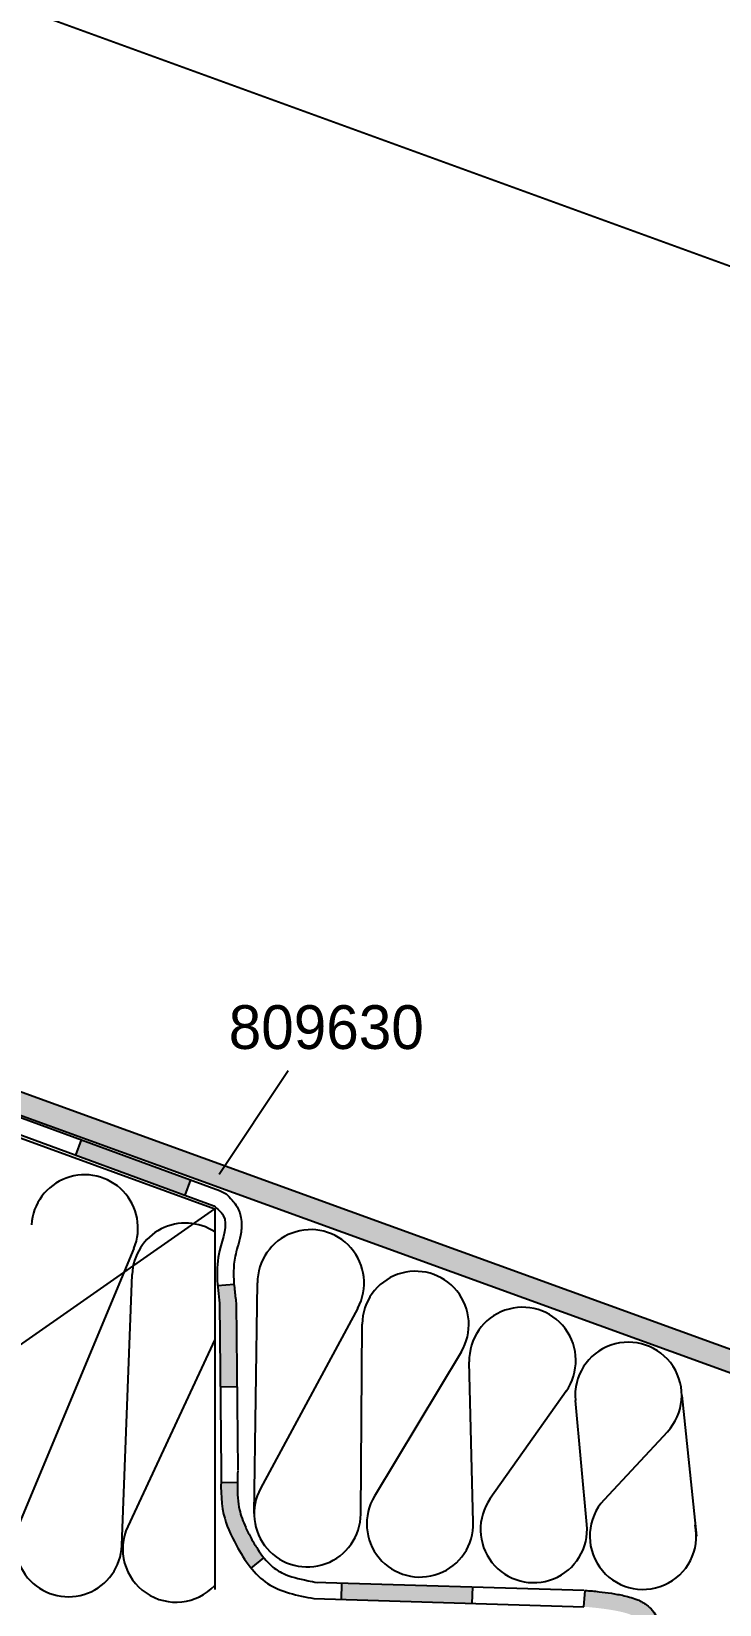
# Model space of a CAD drawing. Header units: millimetres. Extents: x -153 to 2280, y 0 to 724.
# Drawn here: x 1934.3 to 1965.8, y 485.1 to 557 of the extents above; entities that cross this region are included whole.
import ezdxf

# ---------------------------------------------------------------- set-up
doc = ezdxf.new("R2010")
doc.units = ezdxf.units.MM
doc.header["$LTSCALE"] = 0.025
doc.header["$MEASUREMENT"] = 0
for name, color, linetype in [('FILL', 253, 'Continuous'), ('FINE', 7, 'Continuous'), ('GOMMA', 80, 'Continuous'), ('QUOTE', 254, 'Continuous'), ('TESTO', 2, 'Continuous'), ('TRATTEGGI', 140, 'Continuous')]:
    doc.layers.add(name, color=color, linetype=linetype)
doc.styles.add('Aluk Text', font='GOTHIC.TTF')

msp = doc.modelspace()

# ---------------------------------------------------------------- hatches: boundary and pattern name
at = {"layer": 'FILL'}
for points in [[(1973.192941607166, 493.3506850609098), (1973.192941607168, 474.04843157525, -0.7833818501781149), (1970.836219673228, 473.4673407381709), (1968.41680798406, 478.0752536715288), (1969.302185531212, 478.5401263411918), (1971.72159722038, 473.9322134078354, 0.7833818501780986), (1972.192941607168, 474.0484315752512), (1972.192941607166, 493.3506850609101, 0.3155612477178906), (1972.028222291631, 493.5856897520486), (1916.667966425448, 513.6753333291591), (1917.009986568774, 514.6150259499449), (1972.369345029491, 494.5257085166033, -0.3155612477178978)], [(1936.624132675913, 506.3212184514339), (1936.36583400402, 505.6171007083693), (1941.368666948818, 503.7818606251986), (1941.626965620711, 504.4859783682632)]]:
    msp.add_hatch(color=256, dxfattribs=at).paths.add_polyline_path(points)
h = msp.add_hatch(color=256, dxfattribs=at)
edge = h.paths.add_edge_path()
edge.add_line((1943.696602740141, 498.8509342275221), (1943.690842537907, 498.9363590150261))
edge.add_spline(control_points=[(1943.690842537906, 498.9363590150266), (1943.664555385055, 499.1465138119057), (1943.639218858059, 499.349820005233), (1943.61459494627, 499.602988802706), (1943.609687658466, 499.657945263835), (1943.605349160269, 499.7125014521486)], knot_values=[3.779131603429195, 3.779131603429195, 3.779131603429195, 3.779131603429195, 4.426756927136644, 4.426756927136644, 4.608185821161459, 4.608185821161459, 4.608185821161459, 4.608185821161459], degree=3, periodic=0)
edge.add_line((1943.605349160264, 499.7125014522101), (1942.854965471755, 499.6528283265785))
edge.add_spline(control_points=[(1942.854965471755, 499.6528283265807), (1942.877206795188, 499.3809528560353), (1942.911924343759, 499.1121118727431), (1942.94664189233, 498.8432708894508)], knot_values=[3.806897628324887, 3.806897628324887, 3.806897628324887, 3.806897628324887, 4.638752749776659, 4.638752749776659, 4.638752749776659, 4.638752749776659], degree=3, periodic=0)
edge.add_line((1942.94664189233, 498.8432708894509), (1942.985658101583, 495.025009304497))
edge.add_line((1942.985658101583, 495.0250093044969), (1943.735618949394, 495.0326726425682))
edge.add_line((1943.735618949394, 495.0326726425682), (1943.696602740141, 498.8509342275221))
h = msp.add_hatch(color=256, dxfattribs=at)
edge = h.paths.add_edge_path()
edge.add_spline(control_points=[(1943.010431293298, 490.6581421390724), (1943.00346129281, 490.1597876807093), (1943.039561312588, 489.1512643803706), (1943.62890587672, 487.8610361865502), (1944.131935403372, 487.0429993530096), (1944.388101477815, 486.7256939419593)], knot_values=[0.5396955432862206, 0.5396955432862206, 0.5396955432862206, 0.5396955432862206, 2.014491791233799, 3.558020673776852, 4.766462277834041, 4.766462277834041, 4.766462277834041, 4.766462277834041], degree=3, periodic=0)
edge.add_line((1944.388101477815, 486.7256939419592), (1944.971831115239, 487.1971335222271))
edge.add_spline(control_points=[(1944.971831115239, 487.1971335222271), (1944.871518024474, 487.3213397334818), (1944.774096366899, 487.4573124399774), (1944.580480649017, 487.7557953224872), (1944.484606871294, 487.919013438911), (1944.299927809418, 488.2549925458103), (1944.213889530358, 488.4219058112939), (1944.010559106507, 488.8623431808768), (1943.913581518747, 489.1282513216714), (1943.779491012804, 489.7315112824871), (1943.757127925106, 490.1148824817857), (1943.759437731035, 490.5707974509158), (1943.759821422135, 490.6090640060399), (1943.760363378091, 490.6475936274226)], knot_values=[0.5397552088516822, 0.5397552088516822, 0.5397552088516822, 0.5397552088516822, 1.104266698540528, 1.104266698540528, 1.703999503796765, 1.703999503796765, 2.303732309053003, 2.303732309053003, 3.327199476633345, 3.327199476633345, 4.646607464481677, 4.646607464481677, 4.76655624955416, 4.76655624955416, 4.76655624955416, 4.76655624955416], degree=3, periodic=0)
edge.add_line((1943.760363378091, 490.6475936274226), (1943.010431293298, 490.6581421390724))
h.paths.add_polyline_path([(1954.502980772667, 485.1129835263262), (1954.525493821661, 485.8626455585947), (1948.54318726668, 486.0422997957983), (1948.520674217686, 485.2926377635297)])
h = msp.add_hatch(color=256, dxfattribs=at)
edge = h.paths.add_edge_path()
edge.add_spline(control_points=[(1963.019535250608, 482.9051429473797), (1963.033441544274, 483.010649093603), (1963.048215541808, 483.1220894945847), (1963.078340149146, 483.4051506433754), (1963.091892042679, 483.5816372640229), (1963.079388318971, 483.9606213511208), (1963.054327067492, 484.1661345598924), (1962.931906113912, 484.4931933762439), (1962.874675009244, 484.6064506824125), (1962.722263195653, 484.8205115740136), (1962.632717886876, 484.9126623636368), (1962.40137618978, 485.1044688762785), (1962.255796993251, 485.1861985328716), (1961.88291549646, 485.3549646271428), (1961.657737954958, 485.4153753773043), (1961.237809885817, 485.5094336075716), (1961.047868693692, 485.5422370888316), (1960.666794018098, 485.6013657823287), (1960.479564348658, 485.6251146010936), (1960.081137063678, 485.6693550395187), (1959.872670255114, 485.6882834716124), (1959.6693705686, 485.7067863963277)], knot_values=[0, 0, 0, 0, 0.2769139179188045, 0.2769139179188045, 0.6737096980949548, 0.6737096980949548, 1.070505478271105, 1.070505478271105, 1.274631183608729, 1.274631183608729, 1.478756888946352, 1.478756888946352, 1.792398256381105, 1.792398256381105, 2.30131563320532, 2.30131563320532, 2.810233010029536, 2.810233010029536, 3.342622222617453, 3.342622222617453, 3.981218222444122, 3.981218222444122, 3.981218222444122, 3.981218222444122], degree=3, periodic=0)
edge.add_line((1959.6693705686, 485.7067863963277), (1959.601391746843, 484.9598734965913))
edge.add_spline(control_points=[(1959.601391746843, 484.9598734965913), (1960.074840887862, 484.9167834458243), (1960.931782202938, 484.8387906023025), (1962.465967919473, 484.444679087768), (1962.340720108126, 483.4944320833685), (1962.27596633865, 483.0031494429304)], knot_values=[0, 0, 0, 0, 1.487177539525913, 2.691786225930397, 3.981218222444122, 3.981218222444122, 3.981218222444122, 3.981218222444122], degree=3, periodic=0)
edge.add_line((1962.27596633865, 483.0031494429304), (1962.27596633865, 481.4879877387696))
edge.add_line((1962.27596633865, 481.4879877387695), (1963.020765958027, 481.4886348444341))
edge.add_line((1963.020765958027, 481.4886348444341), (1963.019535250608, 482.9051429473797))

# ---------------------------------------------------------------- linework, layer by layer
at = {"layer": 'FINE'}
for p, q in [((1921.675020192374, 562.5335309675522), (1978.056577439528, 542.0123223680122)), ((1925.695471051527, 509.3640722221946), (1942.72596633865, 503.1654788628709)), ((1936.36583400402, 505.6171007083693), (1936.624132675913, 506.3212184514338)), ((1941.368666948818, 503.7818606251986), (1941.626965620711, 504.4859783682632)), ((1926.97596633865, 492.137210136068), (1942.72596633865, 503.1654788628709)), ((1942.72596633865, 503.1654788628709), (1942.72596633865, 485.7531494429302)), ((1942.854965471755, 499.6528283265785), (1943.605349160264, 499.7125014522102)), ((1942.985658101583, 495.0250093044969), (1943.735618949394, 495.0326726425682)), ((1943.010431293298, 490.6581421390724), (1943.760363378091, 490.6475936274226)), ((1944.388101477815, 486.7256939419592), (1944.971831115239, 487.1971335222271)), ((1948.520674217686, 485.2926377635297), (1948.54318726668, 486.0422997957983)), ((1954.502980772667, 485.1129835263262), (1954.525493821661, 485.8626455585947)), ((1959.601391746843, 484.9598734965913), (1959.6693705686, 485.7067863963277))]:
    msp.add_line(p, q, dxfattribs=at)
msp.add_lwpolyline([(1972.192941607166, 493.3506850609099), (1972.192941607168, 474.0484315752512, -0.7833818501781071), (1971.72159722038, 473.9322134078354), (1969.302185531212, 478.5401263411918), (1968.41680798406, 478.0752536715288), (1970.836219673228, 473.4673407381708, 0.7833818501781211), (1973.192941607168, 474.0484315752501), (1973.192941607166, 493.3506850609097, 0.3152987888789604), (1972.370466786324, 494.525300836892), (1917.009986568774, 514.6150259499449), (1916.667966425448, 513.6753333291591), (1972.028446642998, 493.5856082161063, -0.3152987888789546)], format="xyb", close=True, dxfattribs=at)
at = {"layer": 'GOMMA'}
for p, q in [((1916.65692910174, 513.6459907859276), (1942.938933154988, 504.0046959762083)), ((1916.398630429847, 512.9418730428629), (1942.680634483095, 503.3005782331438)), ((1942.938933154988, 504.0046959762083), (1943.241299481463, 503.8454926777297)), ((1942.94664189233, 498.8432708894508), (1943.024674310837, 491.206747719543)), ((1943.690842537906, 498.9363590150266), (1943.696602740141, 498.8509342275221)), ((1943.696602740141, 498.8509342275221), (1943.774635158648, 491.2144110576143)), ((1947.284047050851, 486.0801129491243), (1959.623904795837, 485.7095355288599)), ((1947.261534001858, 485.3304509168558), (1959.601391746843, 484.9598734965913))]:
    msp.add_line(p, q, dxfattribs=at)
for points, knots in [([(1943.241299481463, 503.8454926777297), (1943.324021229637, 503.7672615739502), (1943.422926131122, 503.6754679203016), (1943.586880230611, 503.488825259699), (1943.648973143395, 503.4108308360009), (1943.759354795468, 503.2372012096544), (1943.808184896539, 503.1421501302777), (1943.88038112652, 502.9548439116933), (1943.905903145432, 502.8606557567384), (1943.968374869051, 502.5223128185571), (1943.954620773834, 502.2970073202496), (1943.895126407934, 501.8941636566614), (1943.848071243284, 501.7130590867355), (1943.757446748623, 501.3808178747677), (1943.713409151439, 501.2296728098711), (1943.651369916902, 500.9687746927815), (1943.62952817808, 500.8442149180746), (1943.598251033385, 500.5909423161777), (1943.589291615378, 500.46428334468), (1943.578690649332, 500.0805474138622), (1943.593541997109, 499.819443030926), (1943.639218858059, 499.349820005233), (1943.664555385055, 499.1465138119057), (1943.690842537906, 498.9363590150266)], [0, 0, 0, 0, 0.3245667091394201, 0.3245667091394201, 0.5134492380070588, 0.5134492380070588, 0.6790611201209082, 0.6790611201209082, 0.8446730022347577, 0.8446730022347577, 1.28979978726608, 1.28979978726608, 1.734926572297402, 1.734926572297402, 2.180053357328724, 2.180053357328724, 2.625180142360046, 2.625180142360046, 3.070306927391368, 3.070306927391368, 3.960560497454012, 3.960560497454012, 4.60818582116146, 4.60818582116146, 4.60818582116146, 4.60818582116146]), ([(1943.774292379254, 491.1828154922727), (1943.767146214613, 490.9589794876125), (1943.760303902511, 490.7417644300631), (1943.757127925106, 490.1148824817857), (1943.779491012804, 489.7315112824871), (1943.913581518747, 489.1282513216714), (1944.010559106507, 488.8623431808768), (1944.213889530358, 488.4219058112939), (1944.299927809418, 488.2549925458103), (1944.484606871294, 487.919013438911), (1944.580480649017, 487.7557953224872), (1944.879690268848, 487.2945262128361), (1945.095156623302, 487.0265343847673), (1945.404706992466, 486.7522301944657), (1945.489428766927, 486.6874019088278), (1945.665401961572, 486.5741969924777), (1945.761360385858, 486.5226556861643), (1946.175189389789, 486.3351825507061), (1946.561227988595, 486.2351708807213), (1947.124543467659, 486.1202310755294), (1947.261926338796, 486.0939525782775), (1947.402335458715, 486.0671156640419)], [0, 0, 0, 0, 0.6597039939241658, 0.6597039939241658, 1.979111981772497, 1.979111981772497, 3.002579149352839, 3.002579149352839, 3.602311954609077, 3.602311954609077, 4.202044759865315, 4.202044759865315, 5.401510370377791, 5.401510370377791, 5.850674810317519, 5.850674810317519, 6.299839250257248, 6.299839250257248, 7.630525175385049, 7.630525175385049, 8.043038722709952, 8.043038722709952, 8.043038722709952, 8.043038722709952]), ([(1959.6693705686, 485.7067863963277), (1959.872670255114, 485.6882834716124), (1960.081137063678, 485.6693550395187), (1960.479564348658, 485.6251146010936), (1960.666794018098, 485.6013657823287), (1961.047868693692, 485.5422370888316), (1961.237809885817, 485.5094336075716), (1961.657737954958, 485.4153753773043), (1961.88291549646, 485.3549646271428), (1962.255796993251, 485.1861985328716), (1962.40137618978, 485.1044688762785), (1962.632717886876, 484.9126623636368), (1962.722263195653, 484.8205115740136), (1962.874675009244, 484.6064506824125), (1962.931906113912, 484.4931933762439), (1963.054327067492, 484.1661345598924), (1963.079388318971, 483.9606213511208), (1963.091892042679, 483.5816372640229), (1963.078340149146, 483.4051506433754), (1963.048215541808, 483.1220894945847), (1963.033441544274, 483.010649093603), (1963.019535250608, 482.9051429473797)], [0, 0, 0, 0, 0.6385959998266687, 0.6385959998266687, 1.170985212414586, 1.170985212414586, 1.679902589238802, 1.679902589238802, 2.188819966063017, 2.188819966063017, 2.50246133349777, 2.50246133349777, 2.706587038835393, 2.706587038835393, 2.910712744173017, 2.910712744173017, 3.307508524349167, 3.307508524349167, 3.704304304525317, 3.704304304525317, 3.981218222444122, 3.981218222444122, 3.981218222444122, 3.981218222444122])]:
    msp.add_open_spline(points, degree=3, knots=knots, dxfattribs=at)
for points in [[(1942.680634483095, 503.3005782331438), (1943.109654180365, 502.8558669424954), (1942.94664189233, 501.2467549506059), (1942.94664189233, 498.8432708894508)], [(1943.024674310837, 491.206747719543), (1943.130595831646, 489.1950425203705), (1943.713163625419, 487.7656733668964), (1945.143104727026, 486.0186659267811), (1947.261534001858, 485.3304509168558)]]:
    msp.add_spline(points, degree=3, dxfattribs=at)
at = {"layer": 'QUOTE'}
msp.add_line((1942.919551721576, 504.7539743666095), (1946.085897338303, 509.4960433919185), dxfattribs=at)
at = {"layer": 'TRATTEGGI'}
for p, q in [((1939.024342550582, 501.3438569569184), (1933.787842853444, 488.7894654265443)), ((1938.473221111943, 487.7582122976393), (1938.946465416066, 500.1643926357243)), ((1944.524049435147, 489.2168704114509), (1944.678576861857, 499.7720436121845)), ((1949.261379174264, 498.6148555382833), (1944.81624712274, 490.3740584853521)), ((1949.39897025014, 489.1972230034429), (1949.469013122996, 497.8866112510768)), ((1942.72596633865, 497.1840671087303), (1938.742710442094, 488.6349269104011)), ((1953.99502979416, 496.610312101502), (1950.023875031216, 490.0101243901783)), ((1954.549188341191, 488.8152326706835), (1954.363092605695, 496.1575669436895)), ((1958.791101233188, 494.8135653531151), (1955.323610688627, 489.9017913694494)), ((1964.079175516962, 494.6231788062121), (1964.748795887847, 488.1870974502564)), ((1959.741950925461, 488.7215050217114), (1959.214626453817, 494.3977035413036)), ((1963.425962259369, 492.962538245804), (1960.52700914544, 489.8477380106646))]:
    msp.add_line(p, q, dxfattribs=at)
for centre, start, end in [((1936.774692814759, 502.2821971490183), 337.3587380706103, 176.5125756546465), ((1941.382193938741, 500.0714796989191), 56.54435733309398, 177.8154629102548), ((1947.116076861857, 499.7720436121845), 331.6573281758247, 180.0000000000098), ((1951.906433937989, 497.8669638430688), 328.9658131115665, 179.5381637959297), ((1956.7998100595, 496.2193269657616), 324.7796356895815, 181.4518840359303), ((1961.641675516962, 494.6231788062121), 317.0555918714374, 185.3076004732169), ((1946.961549435147, 489.2168704114509), 151.6573281758246, 359.5381637959297), ((1952.112470887387, 488.7534726486114), 148.9658131115665, 1.451884035930289), ((1957.314901862316, 488.4960297568029), 144.7796356895815, 5.307600473216908), ((1962.311295887846, 488.1870974502564), 137.0555918714374, 11.87955115401188), ((1936.037492589267, 487.8511252344445), 157.3587380706102, 357.8154629102548), ((1940.952159617852, 487.605489884769), 155.0180238414478, 316.6952231933158)]:
    msp.add_arc(centre, 2.437500000000105, start, end, dxfattribs=at)

# ---------------------------------------------------------------- texts
at = {"layer": 'TESTO', "style": 'Aluk Text'}
msp.add_text('809630', height=2, dxfattribs=at).set_placement((1943.362255673339, 510.4748224749872))

doc.saveas('drawing.dxf')
